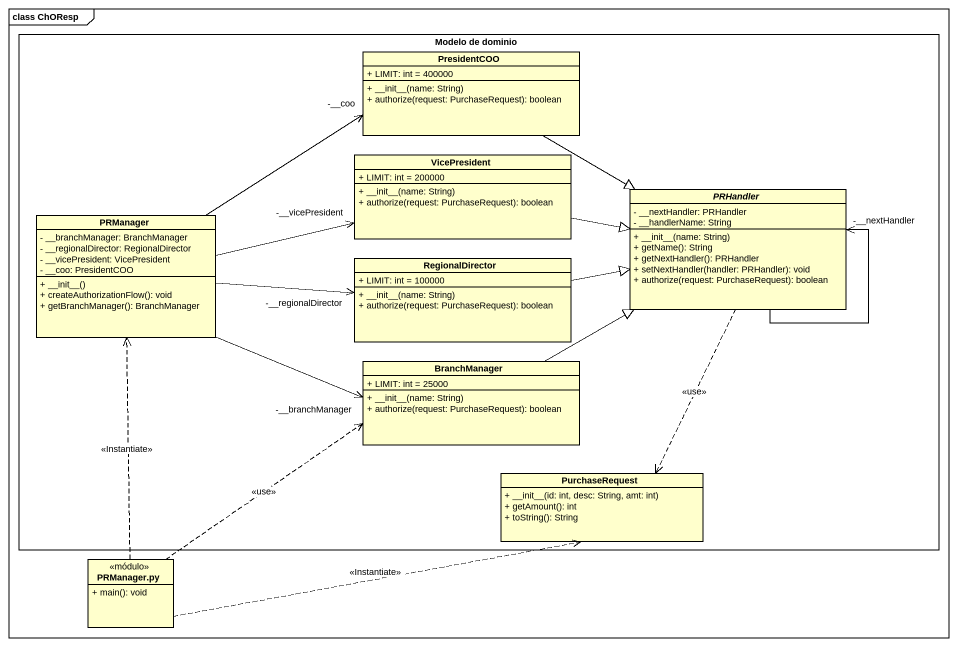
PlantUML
@startuml
mainframe class ChOResp
hide circle
hide empty members
skinparam classAttributeIconSize 0
rectangle "Modelo de dominio" as Modelo_de_dominio {
  class PresidentCOO {
    + LIMIT: int = 400000
    + ~__init~__(name: String)
    + authorize(request: PurchaseRequest): boolean
  }
  class VicePresident {
    + LIMIT: int = 200000
    + ~__init~__(name: String)
    + authorize(request: PurchaseRequest): boolean
  }
  abstract class PRHandler {
    - __nextHandler: PRHandler
    - __handlerName: String
    + ~__init~__(name: String)
    + getName(): String
    + getNextHandler(): PRHandler
    + setNextHandler(handler: PRHandler): void
    + authorize(request: PurchaseRequest): boolean
  }
  class PRManager {
    - __branchManager: BranchManager
    - __regionalDirector: RegionalDirector
    - __vicePresident: VicePresident
    - __coo: PresidentCOO
    + ~__init~__()
    + createAuthorizationFlow(): void
    + getBranchManager(): BranchManager
  }
  class RegionalDirector {
    + LIMIT: int = 100000
    + ~__init~__(name: String)
    + authorize(request: PurchaseRequest): boolean
  }
  class BranchManager {
    + LIMIT: int = 25000
    + ~__init~__(name: String)
    + authorize(request: PurchaseRequest): boolean
  }
  class PurchaseRequest {
    + ~__init~__(id: int, desc: String, amt: int)
    + getAmount(): int
    + toString(): String
  }
}
class "PRManager.py" as PRManager_py <<módulo>> {
  + main(): void
}
PresidentCOO -right-|> PRHandler
VicePresident -right-|> PRHandler
PRHandler --> "-__nextHandler" PRHandler
PRHandler ..> PurchaseRequest : <<use>>
PRManager -right-> "-__coo" PresidentCOO
PRManager -right-> "-__vicePresident" VicePresident
PRManager -right-> "-__regionalDirector" RegionalDirector
PRManager -right-> "-__branchManager" BranchManager
RegionalDirector -right-|> PRHandler
BranchManager -right-|> PRHandler
PRManager_py .up.> PRManager : <<Instantiate>>
PRManager_py .right.> BranchManager : <<use>>
PRManager_py .right.> PurchaseRequest : <<Instantiate>>
@enduml
